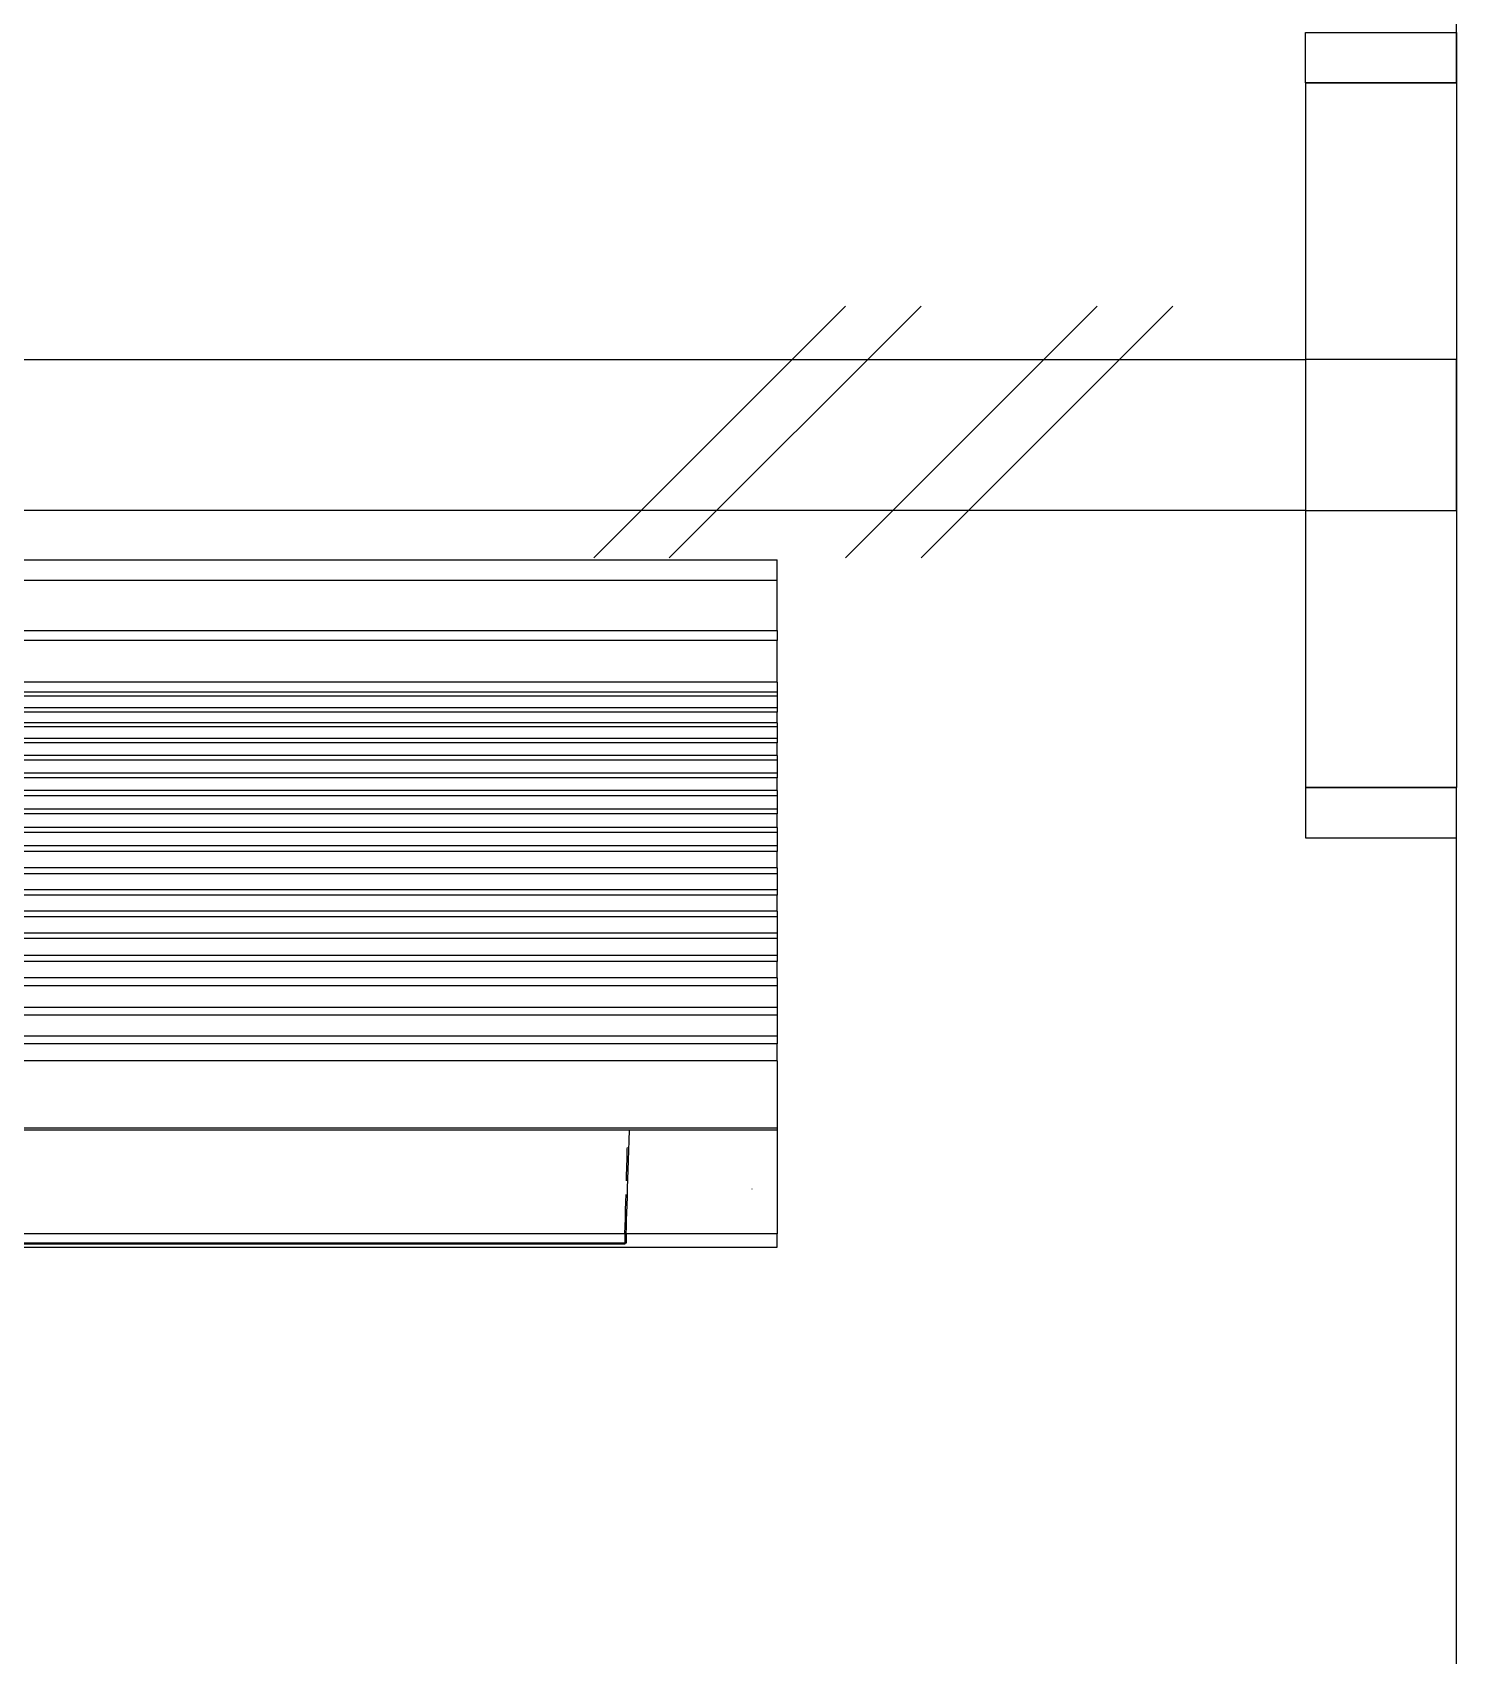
# Model space of a CAD drawing. Header units: millimetres. Extents: x 982 to 80582, y 687 to 58800.
# Drawn here: x 60453 to 61867, y 21071 to 22683 of the extents above; entities that cross this region are included whole.
import ezdxf

# ---------------------------------------------------------------- set-up
doc = ezdxf.new("R2010")
doc.units = ezdxf.units.MM
for name, color, linetype in [('A-COLUMN', 3, 'Continuous'), ('A-DROP', 8, 'Continuous'), ('A-WALL', 1, 'Continuous'), ('A-WLH', 7, 'Continuous'), ('AHT_DOOR', 2, 'Continuous'), ('Edges', 7, 'Continuous')]:
    doc.layers.add(name, color=color, linetype=linetype)

# ---------------------------------------------------------------- blocks, each defined once
blk = doc.blocks.new('air con')
at = {"layer": 'Edges'}
for p, q in [((71.402, 41.898), (152.402, 41.898)), ((152.402, 41.095), (152.402, 41.898)), ((71.402, 41.095), (152.402, 41.095)), ((152.402, 39.122), (152.402, 41.095)), ((71.402, 39.122), (152.402, 39.122)), ((152.402, 39.122), (152.402, 38.724)), ((152.402, 38.724), (71.402, 38.724)), ((152.402, 37.092), (152.402, 38.724)), ((152.402, 37.092), (71.402, 37.092)), ((152.402, 37.092), (152.402, 36.701)), ((152.402, 36.701), (71.402, 36.701)), ((152.402, 36.542), (71.402, 36.542)), ((152.402, 36.701), (152.402, 36.542)), ((152.402, 36.542), (152.402, 36.078)), ((152.402, 36.078), (71.402, 36.078)), ((152.402, 35.914), (71.402, 35.914)), ((152.402, 36.078), (152.402, 35.914)), ((152.402, 35.493), (152.402, 35.914)), ((152.402, 35.493), (71.402, 35.493)), ((152.402, 35.34), (71.402, 35.34)), ((152.402, 35.493), (152.402, 35.34)), ((152.402, 35.34), (152.402, 34.877)), ((152.402, 34.877), (71.402, 34.877)), ((152.402, 34.709), (71.402, 34.709)), ((152.402, 34.877), (152.402, 34.709)), ((152.402, 34.207), (152.402, 34.709)), ((152.402, 34.207), (71.402, 34.207)), ((152.402, 34.022), (71.402, 34.022)), ((152.402, 34.207), (152.402, 34.022)), ((152.402, 34.022), (152.402, 33.51)), ((152.402, 33.51), (71.402, 33.51)), ((152.402, 33.335), (71.402, 33.335)), ((152.402, 33.51), (152.402, 33.335)), ((152.402, 32.826), (152.402, 33.335)), ((152.402, 32.826), (71.402, 32.826)), ((152.402, 32.625), (71.402, 32.625)), ((152.402, 32.826), (152.402, 32.625)), ((152.402, 32.625), (152.402, 32.098)), ((152.402, 32.098), (71.402, 32.098)), ((152.402, 31.911), (71.402, 31.911)), ((152.402, 32.098), (152.402, 31.911)), ((152.402, 31.378), (152.402, 31.911)), ((152.402, 31.378), (71.402, 31.378)), ((152.402, 31.378), (152.402, 31.189)), ((152.402, 31.189), (71.402, 31.189)), ((152.402, 30.654), (71.402, 30.654)), ((152.402, 31.189), (152.402, 30.654)), ((152.402, 30.654), (152.402, 30.439)), ((152.402, 30.439), (71.402, 30.439)), ((152.402, 29.791), (152.402, 30.439)), ((152.402, 29.791), (71.402, 29.791)), ((152.402, 29.562), (71.402, 29.562)), ((152.402, 29.791), (152.402, 29.562)), ((152.402, 29.562), (152.402, 28.935)), ((152.402, 28.935), (71.402, 28.935)), ((152.402, 28.714), (71.402, 28.714)), ((152.402, 28.935), (152.402, 28.714)), ((152.402, 28.092), (152.402, 28.714)), ((152.402, 28.092), (71.402, 28.092)), ((152.402, 28.092), (152.402, 27.871)), ((152.402, 27.871), (71.402, 27.871)), ((152.402, 27.871), (152.402, 27.226)), ((152.402, 27.226), (71.402, 27.226)), ((152.402, 27.024), (71.402, 27.024)), ((152.402, 27.226), (152.402, 27.024)), ((152.402, 27.024), (152.402, 26.349)), ((152.402, 26.349), (71.402, 26.349)), ((152.402, 26.349), (152.402, 26.117)), ((152.402, 26.117), (71.402, 26.117)), ((152.402, 25.469), (152.402, 26.117)), ((152.402, 25.469), (71.402, 25.469)), ((152.402, 25.162), (71.402, 25.162)), ((152.402, 25.469), (152.402, 25.162)), ((152.402, 25.162), (152.402, 24.304)), ((152.402, 24.304), (71.402, 24.304)), ((152.402, 24.304), (152.402, 24.002)), ((152.402, 24.002), (71.402, 24.002)), ((152.402, 24.002), (152.402, 23.184)), ((152.402, 23.184), (71.402, 23.184)), ((152.402, 23.184), (152.402, 22.883)), ((152.402, 22.883), (71.402, 22.883)), ((152.402, 22.213), (152.402, 22.883)), ((152.402, 22.213), (71.402, 22.213)), ((152.402, 22.213), (152.402, 19.568)), ((152.402, 19.568), (71.402, 19.568)), ((152.402, 19.493), (71.402, 19.493)), ((146.588, 19.085), (146.601, 19.493)), ((152.402, 19.568), (152.402, 19.493)), ((152.402, 19.493), (152.402, 15.42)), ((146.504, 18.391), (146.514, 18.752)), ((146.514, 18.752), (146.516, 18.813)), ((146.562, 18.299), (146.575, 18.687)), ((146.575, 18.687), (146.588, 19.085)), ((146.484, 17.685), (146.494, 18.035)), ((146.494, 18.035), (146.504, 18.391)), ((146.538, 17.558), (146.55, 17.923)), ((146.55, 17.923), (146.562, 18.299)), ((146.479, 17.503), (146.484, 17.685)), ((146.527, 17.206), (146.538, 17.558)), ((146.447, 16.349), (146.456, 16.673)), ((146.456, 16.673), (146.464, 16.956)), ((146.505, 16.546), (146.516, 16.869)), ((146.516, 16.869), (146.527, 17.206)), ((151.402, 17.184), (151.402, 17.175)), ((146.429, 15.722), (146.438, 16.032)), ((146.438, 16.032), (146.447, 16.349)), ((146.477, 15.675), (146.486, 15.948)), ((146.486, 15.948), (146.495, 16.239)), ((146.495, 16.239), (146.505, 16.546)), ((146.421, 15.42), (76.921, 15.42)), ((146.421, 15.42), (146.429, 15.722)), ((146.468, 15.42), (146.421, 15.42)), ((146.421, 15.42), (146.421, 15.051)), ((146.468, 15.42), (146.477, 15.675)), ((152.402, 15.42), (146.468, 15.42)), ((146.468, 15.42), (146.468, 15.051)), ((152.402, 14.898), (152.402, 15.42)), ((71.402, 14.898), (152.402, 14.898)), ((146.421, 15.051), (76.921, 15.051)), ((146.421, 15.012), (76.921, 15.012)), ((146.468, 15.051), (146.421, 15.051)), ((146.421, 15.051), (146.421, 15.012))]:
    blk.add_line(p, q, dxfattribs=at)

msp = doc.modelspace()

# ---------------------------------------------------------------- linework, layer by layer
at = {"layer": 'A-COLUMN', "color": 8}
msp.add_lwpolyline([(61867.1, 22358.1), (61717.1, 22358.1), (61717.1, 22208.1), (61867.1, 22208.1)], close=True, dxfattribs=at)
at = {"layer": 'A-DROP', "color": 8}
for p, q in [((61867.1, 22633.1), (61867.1, 25133.1)), ((61867.1, 19433.1), (61867.1, 21933.1))]:
    msp.add_line(p, q, dxfattribs=at)
at = {"layer": 'A-WALL', "color": 8}
for p, q in [((61717.1, 22633.1), (61717.1, 22358.1)), ((61867.1, 22633.1), (61867.1, 21933.1)), ((53017.1, 22358.1), (61717.1, 22358.1)), ((61717.1, 22208.1), (53017.1, 22208.1)), ((61717.1, 22208.1), (61717.1, 21933.1))]:
    msp.add_line(p, q, dxfattribs=at)
at = {"layer": 'A-WLH', "color": 8}
for p, q in [((61010.3, 22161), (61260.3, 22411)), ((61085.3, 22161), (61335.3, 22411)), ((61260.3, 22161), (61510.3, 22411)), ((61335.3, 22161), (61585.3, 22411))]:
    msp.add_line(p, q, dxfattribs=at)
at = {"layer": 'AHT_DOOR', "color": 8}
for p, q in [((61867.1, 22633.1), (61717.1, 22633.1)), ((61717.1, 22633.1), (61867.1, 22633.1)), ((61867.1, 21933.1), (61717.1, 21933.1)), ((61717.1, 21933.1), (61867.1, 21933.1))]:
    msp.add_line(p, q, dxfattribs=at)
for points in [[(61717.1, 22633.1), (61717.1, 22683.1), (61867.1, 22683.1), (61867.1, 22633.1)], [(61717.1, 21933.1), (61717.1, 21883.1), (61867.1, 21883.1), (61867.1, 21933.1)]]:
    msp.add_lwpolyline(points, dxfattribs=at)

# ---------------------------------------------------------------- block references
at = {"xscale": 25.2884805851763, "yscale": 25.2884805851763, "zscale": 25.2884805851763}
msp.add_blockref('air con', (57338.5, 21099.7), dxfattribs=at)

doc.saveas('drawing.dxf')
